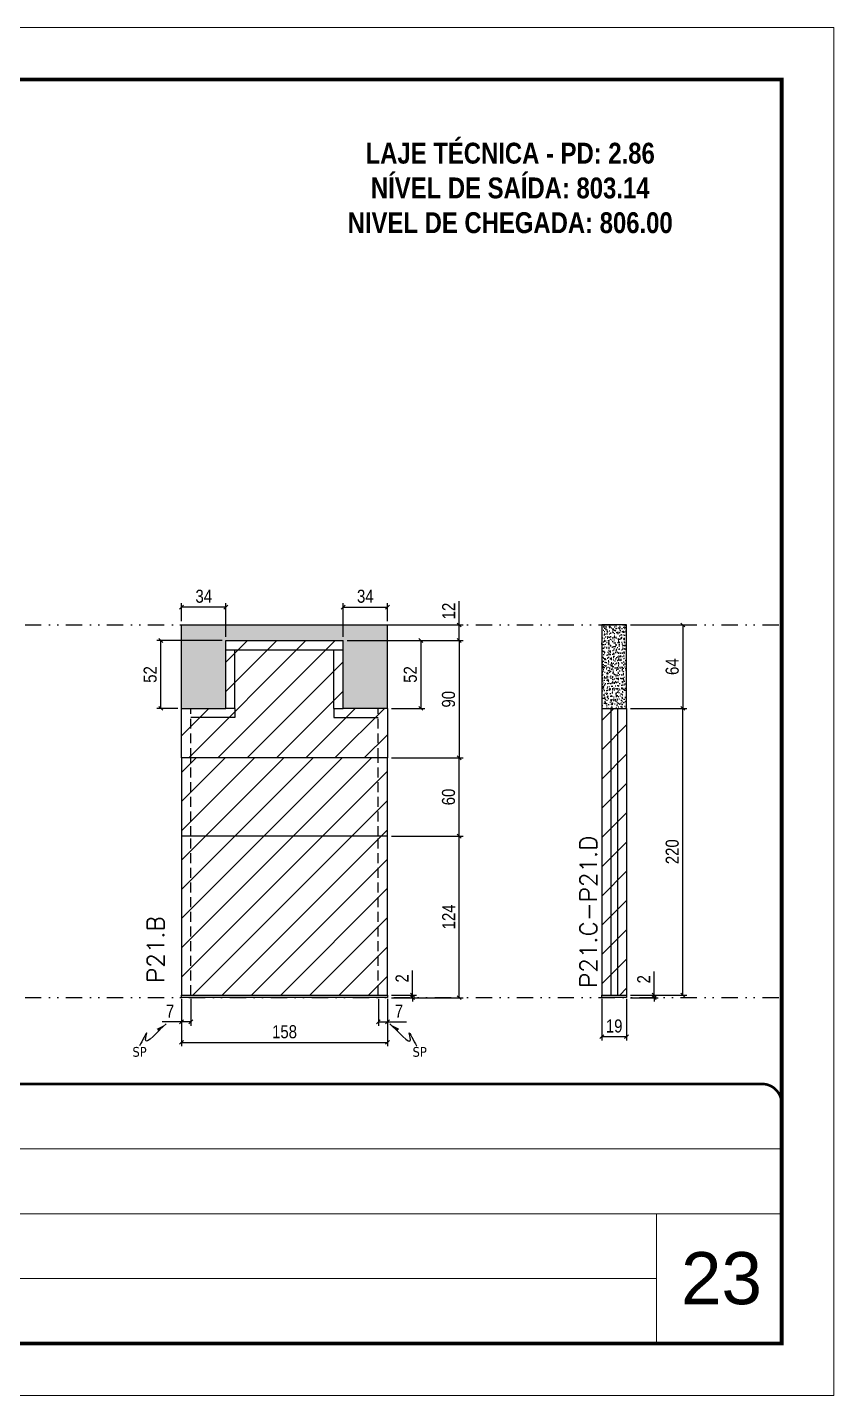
# Model space of a CAD drawing. Extents: x 808 to 7089, y -98 to 17032.
# Drawn here: x 4858 to 5477, y 10240 to 11290 of the extents above; entities that cross this region are included whole.
import ezdxf

# ---------------------------------------------------------------- set-up
doc = ezdxf.new("R2010")
doc.units = 0
for name, pattern in [('CONTINUO', [0]), ('DASHED', [0.75, 0.5, -0.25]), ('DIVIDE2', [0.625, 0.25, -0.125, 0, -0.125, 0, -0.125]), ('HIDDEN', [0.375, 0.25, -0.125])]:
    doc.linetypes.add(name, pattern=pattern)
for name, color, linetype, lineweight in [('CARIMBO', 255, 'Continuous', 9), ('Folhas', 255, 'Continuous', 9), ('REAPROVEITAMENTO', 251, 'Continuous', 9), ('SARRAFO DE PRESSAO', 251, 'DASHED', 9), ('Texto Seção', 7, 'Continuous', 15)]:
    doc.layers.add(name, color=color, linetype=linetype, lineweight=lineweight)
for name, color, linetype in [('COTA', 241, 'Continuous'), ('NOMENCLATURA', 7, 'Continuous'), ('Nível', 160, 'Continuous'), ('Painéis', 200, 'Continuous'), ('SARR_2.2x7', 40, 'Continuous'), ('Sarrafo de Pressão', 42, 'HIDDEN'), ('texto', 7, 'Continuous')]:
    doc.layers.add(name, color=color, linetype=linetype)
doc.styles.add('ARIAL', font='arial.ttf')
doc.styles.add('COTA TECNICA', font='techl___.ttf', dxfattribs={"height": 10})
doc.styles.add('COTA TECNICA-50', font='techl___.ttf', dxfattribs={"height": 10})
doc.styles.add('REGUA-120', font='ROMANS.shx', dxfattribs={"height": 15})
doc.styles.add('ROMANC', font='techb___.ttf', dxfattribs={"height": 2.5})
doc.styles.get("Standard").update_dxf_attribs({"font": 'arial.ttf'})
doc.dimstyles.new('COTA PAINEL-50', dxfattribs={"dimtxt": 10, "dimasz": 3, "dimexe": 3, "dimexo": 3, "dimgap": 3, "dimtad": 1, "dimdec": 1, "dimzin": 12, "dimdsep": 46, "dimtxsty": 'COTA TECNICA-50', "dimblk1": 'OBLIQUE', "dimblk2": 'OBLIQUE', "dimsah": 1, "dimcen": 0.9, "dimclrd": 4, "dimclre": 4, "dimclrt": 240, "dimadec": 1, "dimazin": 3, "dimtfac": 1, "dimtdec": 1, "dimtmove": 0, "dimatfit": 3, "dimfxl": 1, "dimtolj": 1, "dimtzin": 12, "dimarcsym": 0})
doc.dimstyles.new('PAINEL', dxfattribs={"dimtxt": 10, "dimasz": 3, "dimexe": 3, "dimexo": 3, "dimgap": 3, "dimtad": 1, "dimdec": 1, "dimzin": 12, "dimdsep": 46, "dimtxsty": 'COTA TECNICA', "dimblk1": 'OBLIQUE', "dimblk2": 'OBLIQUE', "dimsah": 1, "dimcen": 0.9, "dimclrd": 4, "dimclre": 4, "dimclrt": 240, "dimadec": 1, "dimazin": 3, "dimtfac": 1, "dimtdec": 1, "dimtmove": 0, "dimatfit": 3, "dimfxl": 1, "dimtolj": 1, "dimtzin": 12, "dimarcsym": 0})
doc.dimstyles.get("Standard").update_dxf_attribs({"dimtxt": 0.18, "dimasz": 0.18, "dimexe": 0.18, "dimexo": 0.0625, "dimgap": 0.09, "dimtad": 0, "dimtih": 1, "dimtoh": 1, "dimdec": 4, "dimzin": 0, "dimdsep": 46, "dimtxsty": 'Standard', "dimcen": 0.09, "dimadec": 0, "dimazin": 0, "dimtfac": 1, "dimtdec": 4, "dimtofl": 0, "dimtmove": 0, "dimatfit": 3, "dimfxl": 1, "dimtolj": 1, "dimtzin": 0, "dimarcsym": 0})

# ---------------------------------------------------------------- blocks, each defined once
blk = doc.blocks.new('9999999999')
at = {"color": 30, "linetype": 'CONTINUO'}
for p, q in [((98564.6, 34379.6), (99584, 34379.6)), ((98564.6, 34329.8), (99488, 34329.8)), ((99584, 34329.8), (99488, 34329.8)), ((99488, 34329.8), (99488, 34230.2)), ((98564.6, 34280), (99488, 34280))]:
    blk.add_line(p, q, dxfattribs=at)
at = {"color": 30, "linetype": 'CONTINUO', "const_width": 2}
blk.add_lwpolyline([(99584, 34230.2), (99584, 34414.4, 0.414214), (99569, 34429.4), (98229, 34429.4, 0.414214), (98214, 34414.4), (98214, 34245.2, 0.414214), (98229, 34230.2), (99584, 34230.2)], format="xyb", dxfattribs=at)
at = {"layer": 'Folhas'}
blk.add_lwpolyline([(98139, 34190.2), (99624, 34190.2), (99624, 35240.2), (98139, 35240.2)], close=True, dxfattribs=at)
at = {"layer": 'Folhas', "color": 30, "const_width": 3}
blk.add_lwpolyline([(98214, 34230.2), (99584, 34230.2), (99584, 35200.2), (98214, 35200.2)], close=True, dxfattribs=at)
blk = doc.blocks.new('_Oblique')
at = {"color": 0, "linetype": 'ByBlock', "lineweight": -2}
blk.add_line((-0.5, -0.5), (0.5, 0.5), dxfattribs=at)
blk = doc.blocks.new('*D726')
at = {"layer": 'COTA', "color": 4, "lineweight": -2, "transparency": 16777216}
for p, q in [((4976.2, 10544), (4976.2, 10507.7)), ((5134.2, 10544), (5134.2, 10507.7)), ((4976.2, 10510.7), (5134.2, 10510.7))]:
    blk.add_line(p, q, dxfattribs=at)
at = {"layer": 'Defpoints', "color": 0, "transparency": 16777216}
for p in [(4976.2, 10547), (5134.2, 10547), (5134.2, 10510.7)]:
    blk.add_point(p, dxfattribs=at)
at = {"layer": 'COTA', "color": 4, "lineweight": -2, "transparency": 16777216, "xscale": 3, "yscale": 3, "zscale": 3, "rotation": 180}
blk.add_blockref('_Oblique', (4976.2, 10510.7), dxfattribs=at)
at = {"layer": 'COTA', "color": 4, "lineweight": -2, "transparency": 16777216, "xscale": 3, "yscale": 3, "zscale": 3}
blk.add_blockref('_Oblique', (5134.2, 10510.7), dxfattribs=at)
at = {"layer": 'COTA', "color": 240, "transparency": 16777216, "insert": (5055.2, 10518.8), "char_height": 10, "attachment_point": 5, "style": 'COTA TECNICA'}
blk.add_mtext('\\A1;158', dxfattribs=at)
blk = doc.blocks.new('*D727')
at = {"layer": 'COTA', "color": 4, "lineweight": -2, "transparency": 16777216}
for p, q in [((4976.2, 10542), (4976.2, 10523.5)), ((4983.2, 10544), (4983.2, 10523.5)), ((4976.2, 10526.5), (4961.4, 10526.5)), ((4983.2, 10526.5), (4976.2, 10526.5))]:
    blk.add_line(p, q, dxfattribs=at)
at = {"layer": 'Defpoints', "color": 0, "transparency": 16777216}
for p in [(4976.2, 10545), (4983.2, 10547), (4976.2, 10526.5)]:
    blk.add_point(p, dxfattribs=at)
at = {"layer": 'COTA', "color": 4, "lineweight": -2, "transparency": 16777216, "xscale": 3, "yscale": 3, "zscale": 3, "rotation": 180}
blk.add_blockref('_Oblique', (4976.2, 10526.5), dxfattribs=at)
at = {"layer": 'COTA', "color": 4, "lineweight": -2, "transparency": 16777216, "xscale": 3, "yscale": 3, "zscale": 3}
blk.add_blockref('_Oblique', (4983.2, 10526.5), dxfattribs=at)
at = {"layer": 'COTA', "color": 240, "transparency": 16777216, "insert": (4967.3, 10534.6), "char_height": 10, "attachment_point": 5, "style": 'COTA TECNICA-50'}
blk.add_mtext('\\A1;7', dxfattribs=at)
blk = doc.blocks.new('*D728')
at = {"layer": 'COTA', "color": 4, "lineweight": -2, "transparency": 16777216}
for p, q in [((5127.2, 10544), (5127.2, 10523.5)), ((5134.2, 10542), (5134.2, 10523.5)), ((5127.2, 10526.5), (5134.2, 10526.5)), ((5134.2, 10526.5), (5148.9, 10526.5))]:
    blk.add_line(p, q, dxfattribs=at)
at = {"layer": 'Defpoints', "color": 0, "transparency": 16777216}
for p in [(5127.2, 10547), (5134.2, 10545), (5134.2, 10526.5)]:
    blk.add_point(p, dxfattribs=at)
at = {"layer": 'COTA', "color": 4, "lineweight": -2, "transparency": 16777216, "xscale": 3, "yscale": 3, "zscale": 3, "rotation": 180}
blk.add_blockref('_Oblique', (5127.2, 10526.5), dxfattribs=at)
at = {"layer": 'COTA', "color": 4, "lineweight": -2, "transparency": 16777216, "xscale": 3, "yscale": 3, "zscale": 3}
blk.add_blockref('_Oblique', (5134.2, 10526.5), dxfattribs=at)
at = {"layer": 'COTA', "color": 240, "transparency": 16777216, "insert": (5143, 10534.6), "char_height": 10, "attachment_point": 5, "style": 'COTA TECNICA-50'}
blk.add_mtext('\\A1;7', dxfattribs=at)
blk = doc.blocks.new('*D729')
at = {"layer": 'COTA', "color": 4, "linetype": 'ByBlock', "lineweight": -2, "transparency": 16777216}
for p, q in [((5137.2, 10669), (5192.2, 10669)), ((5189.2, 10545), (5189.2, 10669)), ((5137.2, 10545), (5192.2, 10545))]:
    blk.add_line(p, q, dxfattribs=at)
at = {"layer": 'Defpoints', "color": 0, "linetype": 'ByBlock', "transparency": 16777216}
for p in [(5134.2, 10669), (5189.2, 10669), (5134.2, 10545)]:
    blk.add_point(p, dxfattribs=at)
at = {"layer": 'COTA', "color": 4, "linetype": 'ByBlock', "lineweight": -2, "transparency": 16777216, "xscale": 3, "yscale": 3, "zscale": 3}
for p, rotation in [((5189.2, 10669), 90), ((5189.2, 10545), 270)]:
    blk.add_blockref('_Oblique', p, dxfattribs=dict(at, rotation=rotation))
at = {"layer": 'COTA', "color": 240, "linetype": 'ByBlock', "transparency": 16777216, "insert": (5181.2, 10607), "char_height": 10, "attachment_point": 5, "rotation": 90, "style": 'COTA TECNICA'}
blk.add_mtext('\\A1;124', dxfattribs=at)
blk = doc.blocks.new('*D730')
at = {"layer": 'COTA', "color": 4, "lineweight": -2, "transparency": 16777216}
for p, q in [((5153.4, 10547), (5153.4, 10565.8)), ((5137.2, 10547), (5156.4, 10547)), ((5137.2, 10545), (5156.4, 10545)), ((5153.4, 10545), (5153.4, 10547)), ((5153.4, 10545), (5153.4, 10542))]:
    blk.add_line(p, q, dxfattribs=at)
at = {"layer": 'Defpoints', "color": 0, "transparency": 16777216}
for p in [(5134.2, 10547), (5134.2, 10545), (5153.4, 10545)]:
    blk.add_point(p, dxfattribs=at)
at = {"layer": 'COTA', "color": 4, "lineweight": -2, "transparency": 16777216, "xscale": 3, "yscale": 3, "zscale": 3}
for p, rotation in [((5153.4, 10547), 270), ((5153.4, 10545), 90)]:
    blk.add_blockref('_Oblique', p, dxfattribs=dict(at, rotation=rotation))
at = {"layer": 'COTA', "color": 240, "transparency": 16777216, "insert": (5145.4, 10559.8), "char_height": 10, "attachment_point": 5, "rotation": 90, "style": 'COTA TECNICA-50'}
blk.add_mtext('\\A1;2', dxfattribs=at)
blk = doc.blocks.new('*D731')
at = {"layer": 'COTA', "color": 4, "linetype": 'ByBlock', "lineweight": -2, "transparency": 16777216}
for p, q in [((5137.2, 10669), (5192.2, 10669)), ((5189.2, 10545), (5189.2, 10669)), ((5137.2, 10545), (5192.2, 10545))]:
    blk.add_line(p, q, dxfattribs=at)
at = {"layer": 'Defpoints', "color": 0, "linetype": 'ByBlock', "transparency": 16777216}
for p in [(5134.2, 10669), (5189.2, 10669), (5134.2, 10545)]:
    blk.add_point(p, dxfattribs=at)
at = {"layer": 'COTA', "color": 4, "linetype": 'ByBlock', "lineweight": -2, "transparency": 16777216, "xscale": 3, "yscale": 3, "zscale": 3}
for p, rotation in [((5189.2, 10669), 90), ((5189.2, 10545), 270)]:
    blk.add_blockref('_Oblique', p, dxfattribs=dict(at, rotation=rotation))
at = {"layer": 'COTA', "color": 240, "linetype": 'ByBlock', "transparency": 16777216, "insert": (5181.2, 10607), "char_height": 10, "attachment_point": 5, "rotation": 90, "style": 'COTA TECNICA'}
blk.add_mtext('\\A1;124', dxfattribs=at)
blk = doc.blocks.new('*D732')
at = {"layer": 'COTA', "color": 4, "lineweight": -2, "transparency": 16777216}
for p, q in [((5298.7, 10544), (5298.7, 10512.1)), ((5317.7, 10544), (5317.7, 10512.1)), ((5298.7, 10515.1), (5317.7, 10515.1))]:
    blk.add_line(p, q, dxfattribs=at)
at = {"layer": 'Defpoints', "color": 0, "transparency": 16777216}
for p in [(5298.7, 10547), (5317.7, 10547), (5317.7, 10515.1)]:
    blk.add_point(p, dxfattribs=at)
at = {"layer": 'COTA', "color": 4, "lineweight": -2, "transparency": 16777216, "xscale": 3, "yscale": 3, "zscale": 3, "rotation": 180}
blk.add_blockref('_Oblique', (5298.7, 10515.1), dxfattribs=at)
at = {"layer": 'COTA', "color": 4, "lineweight": -2, "transparency": 16777216, "xscale": 3, "yscale": 3, "zscale": 3}
blk.add_blockref('_Oblique', (5317.7, 10515.1), dxfattribs=at)
at = {"layer": 'COTA', "color": 240, "transparency": 16777216, "insert": (5308.2, 10523.2), "char_height": 10, "attachment_point": 5, "style": 'COTA TECNICA'}
blk.add_mtext('\\A1;19', dxfattribs=at)
blk = doc.blocks.new('*D733')
at = {"layer": 'COTA', "color": 4, "lineweight": -2, "transparency": 16777216}
for p, q in [((5338.9, 10547), (5338.9, 10565.1)), ((5320.7, 10547), (5341.9, 10547)), ((5320.7, 10545), (5341.9, 10545)), ((5338.9, 10545), (5338.9, 10547)), ((5338.9, 10545), (5338.9, 10542))]:
    blk.add_line(p, q, dxfattribs=at)
at = {"layer": 'Defpoints', "color": 0, "transparency": 16777216}
for p in [(5317.7, 10547), (5317.7, 10545), (5338.9, 10547)]:
    blk.add_point(p, dxfattribs=at)
at = {"layer": 'COTA', "color": 4, "lineweight": -2, "transparency": 16777216, "xscale": 3, "yscale": 3, "zscale": 3}
for p, rotation in [((5338.9, 10547), 270), ((5338.9, 10545), 90)]:
    blk.add_blockref('_Oblique', p, dxfattribs=dict(at, rotation=rotation))
at = {"layer": 'COTA', "color": 240, "transparency": 16777216, "insert": (5330.9, 10559.1), "char_height": 10, "attachment_point": 5, "rotation": 90, "style": 'COTA TECNICA-50'}
blk.add_mtext('\\A1;2', dxfattribs=at)
blk = doc.blocks.new('*D755')
at = {"layer": 'COTA', "color": 4, "linetype": 'ByBlock', "lineweight": -2, "transparency": 16777216}
for p, q in [((5320.7, 10831), (5363.9, 10831)), ((5360.9, 10831), (5360.9, 10767)), ((5320.7, 10767), (5363.9, 10767))]:
    blk.add_line(p, q, dxfattribs=at)
at = {"layer": 'Defpoints', "color": 0, "linetype": 'ByBlock', "transparency": 16777216}
for p in [(5317.7, 10831), (5317.7, 10767), (5360.9, 10767)]:
    blk.add_point(p, dxfattribs=at)
at = {"layer": 'COTA', "color": 4, "linetype": 'ByBlock', "lineweight": -2, "transparency": 16777216, "xscale": 3, "yscale": 3, "zscale": 3}
for p, rotation in [((5360.9, 10831), 90), ((5360.9, 10767), 270)]:
    blk.add_blockref('_Oblique', p, dxfattribs=dict(at, rotation=rotation))
at = {"layer": 'COTA', "color": 240, "linetype": 'ByBlock', "transparency": 16777216, "insert": (5352.8, 10799), "char_height": 10, "attachment_point": 5, "rotation": 90, "style": 'COTA TECNICA'}
blk.add_mtext('\\A1;64', dxfattribs=at)
blk = doc.blocks.new('*D756')
at = {"layer": 'COTA', "color": 4, "lineweight": -2, "transparency": 16777216}
for p, q in [((5320.7, 10767), (5363.9, 10767)), ((5360.9, 10547), (5360.9, 10767)), ((5320.7, 10547), (5363.9, 10547))]:
    blk.add_line(p, q, dxfattribs=at)
at = {"layer": 'Defpoints', "color": 0, "transparency": 16777216}
for p in [(5317.7, 10767), (5360.9, 10767), (5317.7, 10547)]:
    blk.add_point(p, dxfattribs=at)
at = {"layer": 'COTA', "color": 4, "lineweight": -2, "transparency": 16777216, "xscale": 3, "yscale": 3, "zscale": 3}
for p, rotation in [((5360.9, 10767), 90), ((5360.9, 10547), 270)]:
    blk.add_blockref('_Oblique', p, dxfattribs=dict(at, rotation=rotation))
at = {"layer": 'COTA', "color": 240, "transparency": 16777216, "insert": (5352.8, 10657), "char_height": 10, "attachment_point": 5, "rotation": 90, "style": 'COTA TECNICA-50'}
blk.add_mtext('\\A1;220', dxfattribs=at)
blk = doc.blocks.new('*D734')
at = {"layer": 'COTA', "color": 4, "lineweight": -2, "transparency": 16777216}
for p, q in [((5189.2, 10831), (5189.2, 10849.3)), ((5103.2, 10831), (5192.2, 10831)), ((5189.2, 10819), (5189.2, 10831)), ((5137.2, 10819), (5192.2, 10819))]:
    blk.add_line(p, q, dxfattribs=at)
at = {"layer": 'Defpoints', "color": 0, "transparency": 16777216}
for p in [(5100.2, 10831), (5189.2, 10831), (5134.2, 10819)]:
    blk.add_point(p, dxfattribs=at)
at = {"layer": 'COTA', "color": 4, "lineweight": -2, "transparency": 16777216, "xscale": 3, "yscale": 3, "zscale": 3}
for p, rotation in [((5189.2, 10831), 90), ((5189.2, 10819), 270)]:
    blk.add_blockref('_Oblique', p, dxfattribs=dict(at, rotation=rotation))
at = {"layer": 'COTA', "color": 240, "transparency": 16777216, "insert": (5181.2, 10841.7), "char_height": 10, "attachment_point": 5, "rotation": 90, "style": 'COTA TECNICA-50'}
blk.add_mtext('\\A1;12', dxfattribs=at)
blk = doc.blocks.new('*D735')
at = {"layer": 'COTA', "color": 4, "lineweight": -2, "transparency": 16777216}
for p, q in [((5137.2, 10819), (5192.2, 10819)), ((5189.2, 10819), (5189.2, 10729)), ((5137.2, 10729), (5192.2, 10729))]:
    blk.add_line(p, q, dxfattribs=at)
at = {"layer": 'Defpoints', "color": 0, "transparency": 16777216}
for p in [(5134.2, 10819), (5134.2, 10729), (5189.2, 10729)]:
    blk.add_point(p, dxfattribs=at)
at = {"layer": 'COTA', "color": 4, "lineweight": -2, "transparency": 16777216, "xscale": 3, "yscale": 3, "zscale": 3}
for p, rotation in [((5189.2, 10819), 90), ((5189.2, 10729), 270)]:
    blk.add_blockref('_Oblique', p, dxfattribs=dict(at, rotation=rotation))
at = {"layer": 'COTA', "color": 240, "transparency": 16777216, "insert": (5181.1, 10774), "char_height": 10, "attachment_point": 5, "rotation": 90, "style": 'COTA TECNICA-50'}
blk.add_mtext('\\A1;90', dxfattribs=at)
blk = doc.blocks.new('*D736')
at = {"layer": 'COTA', "color": 4, "lineweight": -2, "transparency": 16777216}
for p, q in [((4976.2, 10834), (4976.2, 10847.7)), ((5010.2, 10822), (5010.2, 10847.7)), ((5010.2, 10844.7), (4976.2, 10844.7))]:
    blk.add_line(p, q, dxfattribs=at)
at = {"layer": 'Defpoints', "color": 0, "transparency": 16777216}
for p in [(4976.2, 10844.7), (4976.2, 10831), (5010.2, 10819)]:
    blk.add_point(p, dxfattribs=at)
at = {"layer": 'COTA', "color": 4, "lineweight": -2, "transparency": 16777216, "xscale": 3, "yscale": 3, "zscale": 3, "rotation": 180}
blk.add_blockref('_Oblique', (4976.2, 10844.7), dxfattribs=at)
at = {"layer": 'COTA', "color": 4, "lineweight": -2, "transparency": 16777216, "xscale": 3, "yscale": 3, "zscale": 3}
blk.add_blockref('_Oblique', (5010.2, 10844.7), dxfattribs=at)
at = {"layer": 'COTA', "color": 240, "transparency": 16777216, "insert": (4993.2, 10853), "char_height": 10, "attachment_point": 5, "style": 'COTA TECNICA'}
blk.add_mtext('\\A1;34', dxfattribs=at)
blk = doc.blocks.new('*D737')
at = {"layer": 'COTA', "color": 4, "lineweight": -2, "transparency": 16777216}
for p, q in [((5137.2, 10729), (5192.2, 10729)), ((5189.2, 10669), (5189.2, 10729)), ((5137.2, 10669), (5192.2, 10669))]:
    blk.add_line(p, q, dxfattribs=at)
at = {"layer": 'Defpoints', "color": 0, "transparency": 16777216}
for p in [(5134.2, 10729), (5189.2, 10729), (5134.2, 10669)]:
    blk.add_point(p, dxfattribs=at)
at = {"layer": 'COTA', "color": 4, "lineweight": -2, "transparency": 16777216, "xscale": 3, "yscale": 3, "zscale": 3}
for p, rotation in [((5189.2, 10729), 90), ((5189.2, 10669), 270)]:
    blk.add_blockref('_Oblique', p, dxfattribs=dict(at, rotation=rotation))
at = {"layer": 'COTA', "color": 240, "transparency": 16777216, "insert": (5181.1, 10699), "char_height": 10, "attachment_point": 5, "rotation": 90, "style": 'COTA TECNICA'}
blk.add_mtext('\\A1;60', dxfattribs=at)
blk = doc.blocks.new('*D757')
at = {"layer": 'COTA', "color": 4, "lineweight": -2, "transparency": 16777216}
for p, q in [((5007.2, 10819), (4957.2, 10819)), ((4960.2, 10767), (4960.2, 10819)), ((4973.2, 10767), (4957.2, 10767))]:
    blk.add_line(p, q, dxfattribs=at)
at = {"layer": 'Defpoints', "color": 0, "transparency": 16777216}
for p in [(4960.2, 10819), (5010.2, 10819), (4976.2, 10767)]:
    blk.add_point(p, dxfattribs=at)
at = {"layer": 'COTA', "color": 4, "lineweight": -2, "transparency": 16777216, "xscale": 3, "yscale": 3, "zscale": 3}
for p, rotation in [((4960.2, 10819), 90), ((4960.2, 10767), 270)]:
    blk.add_blockref('_Oblique', p, dxfattribs=dict(at, rotation=rotation))
at = {"layer": 'COTA', "color": 240, "transparency": 16777216, "insert": (4952.1, 10793), "char_height": 10, "attachment_point": 5, "rotation": 90, "style": 'COTA TECNICA'}
blk.add_mtext('\\A1;52', dxfattribs=at)
blk = doc.blocks.new('*D758')
at = {"layer": 'COTA', "color": 4, "lineweight": -2, "transparency": 16777216}
for p, q in [((5103.2, 10819), (5162.9, 10819)), ((5159.9, 10819), (5159.9, 10767)), ((5137.2, 10767), (5162.9, 10767))]:
    blk.add_line(p, q, dxfattribs=at)
at = {"layer": 'Defpoints', "color": 0, "transparency": 16777216}
for p in [(5100.2, 10819), (5134.2, 10767), (5159.9, 10767)]:
    blk.add_point(p, dxfattribs=at)
at = {"layer": 'COTA', "color": 4, "lineweight": -2, "transparency": 16777216, "xscale": 3, "yscale": 3, "zscale": 3}
for p, rotation in [((5159.9, 10819), 90), ((5159.9, 10767), 270)]:
    blk.add_blockref('_Oblique', p, dxfattribs=dict(at, rotation=rotation))
at = {"layer": 'COTA', "color": 240, "transparency": 16777216, "insert": (5151.8, 10793), "char_height": 10, "attachment_point": 5, "rotation": 90, "style": 'COTA TECNICA'}
blk.add_mtext('\\A1;52', dxfattribs=at)
blk = doc.blocks.new('*D759')
at = {"layer": 'COTA', "color": 4, "lineweight": -2, "transparency": 16777216}
for p, q in [((5100.2, 10822), (5100.2, 10847.7)), ((5134.2, 10834), (5134.2, 10847.7)), ((5100.2, 10844.7), (5134.2, 10844.7))]:
    blk.add_line(p, q, dxfattribs=at)
at = {"layer": 'Defpoints', "color": 0, "transparency": 16777216}
for p in [(5134.2, 10844.7), (5134.2, 10831), (5100.2, 10819)]:
    blk.add_point(p, dxfattribs=at)
at = {"layer": 'COTA', "color": 4, "lineweight": -2, "transparency": 16777216, "xscale": 3, "yscale": 3, "zscale": 3, "rotation": 180}
blk.add_blockref('_Oblique', (5100.2, 10844.7), dxfattribs=at)
at = {"layer": 'COTA', "color": 4, "lineweight": -2, "transparency": 16777216, "xscale": 3, "yscale": 3, "zscale": 3}
blk.add_blockref('_Oblique', (5134.2, 10844.7), dxfattribs=at)
at = {"layer": 'COTA', "color": 240, "transparency": 16777216, "insert": (5117.2, 10853), "char_height": 10, "attachment_point": 5, "style": 'COTA TECNICA'}
blk.add_mtext('\\A1;34', dxfattribs=at)

msp = doc.modelspace()

# ---------------------------------------------------------------- hatches: boundary and pattern name
at = {"layer": 'COTA', "linetype": 'ByBlock'}
h = msp.add_hatch(dxfattribs=at)
h.set_pattern_fill('AR-CONC', color=256, scale=0.03)
h.set_pattern_definition([(50, (-3493.925, 6719.023), (5.46554, -0.4781726), [0.5715, -6.2865]), (355, (-3493.925, 6719.023), (-1.0573026, 5.7317054), [0.4572, -5.0292175]), (100.451445, (-3493.4696, 6718.983), (4.4082374, 5.2535326), [0.4857003, -5.3427073]), (46.1842, (-3493.925, 6720.547), (8.132371, -1.26127), [0.85725, -9.42975]), (96.63556, (-3493.247, 6720.442), (7.122124, 7.422784), [0.728551, -8.014068]), (351.18415, (-3493.925, 6720.547), (7.122124, 7.422784), [0.685799, -7.543792]), (21, (-3493.163, 6720.166), (4.5484317, -3.067956), [0.5715, -6.2865]), (326, (-3493.163, 6720.166), (1.854061, 5.525639), [0.4572, -5.0292]), (71.451445, (-3492.784, 6719.9104), (6.4024926, 2.457683), [0.4857003, -5.342698]), (37.5, (-3493.925, 6719.023), (0.0926581, 2.53665117), [0, -4.96824, 0, -5.1054, 0, -5.04825]), (7.5, (-3493.925, 6719.023), (2.0045899, 3.00541724), [0, -2.91084, 0, -4.85394, 0, -1.92405]), (327.5, (-3495.6243, 6719.023), (4.06771786, -0.1718623), [0, -1.905, 0, -5.9436, 0, -7.8867]), (317.5, (-3496.3863, 6719.023), (4.4438754, 0.7627947), [0, -2.4765, 0, -3.94716, 0, -5.6007])])
h.paths.add_polyline_path([(5010.16, 10819.02), (5100.16, 10819.02), (5100.16, 10767.02), (5134.16, 10767.02), (5134.16, 10831.02), (4976.16, 10831.02), (4976.16, 10767.02), (5010.16, 10767.02)])
h = msp.add_hatch(dxfattribs=at)
h.set_pattern_fill('AR-CONC', color=256, scale=0.03)
h.set_pattern_definition([(50, (-3790.463, 6683.047), (5.46554, -0.4781726), [0.5715, -6.2865]), (355, (-3790.463, 6683.047), (-1.0573026, 5.7317054), [0.4572, -5.0292175]), (100.451445, (-3790.0075, 6683.007), (4.4082374, 5.2535326), [0.4857003, -5.3427073]), (46.1842, (-3790.463, 6684.571), (8.132371, -1.26127), [0.85725, -9.42975]), (96.63556, (-3789.785, 6684.466), (7.122124, 7.422784), [0.728551, -8.014068]), (351.18415, (-3790.463, 6684.571), (7.122124, 7.422784), [0.685799, -7.543792]), (21, (-3789.701, 6684.19), (4.5484317, -3.067956), [0.5715, -6.2865]), (326, (-3789.701, 6684.19), (1.854061, 5.525639), [0.4572, -5.0292]), (71.451445, (-3789.322, 6683.9343), (6.4024926, 2.457683), [0.4857003, -5.342698]), (37.5, (-3790.463, 6683.047), (0.0926581, 2.53665117), [0, -4.96824, 0, -5.1054, 0, -5.04825]), (7.5, (-3790.463, 6683.047), (2.0045899, 3.00541724), [0, -2.91084, 0, -4.85394, 0, -1.92405]), (327.5, (-3792.1622, 6683.047), (4.06771786, -0.1718623), [0, -1.905, 0, -5.9436, 0, -7.8867]), (317.5, (-3792.9242, 6683.047), (4.4438754, 0.7627947), [0, -2.4765, 0, -3.94716, 0, -5.6007])])
h.paths.add_polyline_path([(5317.66, 10831.04), (5298.66, 10831.04), (5298.66, 10767.02), (5317.66, 10767.02)])
at = {"layer": 'REAPROVEITAMENTO'}
h = msp.add_hatch(dxfattribs=at)
h.set_pattern_fill('ANSI31', color=256, scale=5)
h.paths.add_polyline_path([(5134.16, 10767.02), (5100.16, 10767.02), (5100.16, 10819.02), (5010.16, 10819.02), (5010.16, 10767.02), (4976.16, 10767.02), (4976.16, 10729.02), (5134.16, 10729.02)])
at = {"layer": 'REAPROVEITAMENTO', "linetype": 'ByBlock'}
h = msp.add_hatch(dxfattribs=at)
h.set_pattern_fill('ANSI31', color=256, scale=5, style=2)
h.set_pattern_definition([(45, (1712.485, 1446.612), (-11.22532, 11.22532), [])])
h.paths.add_polyline_path([(5317.66, 10547.02), (5317.66, 10767.02), (5298.66, 10767.02), (5298.66, 10547.02)])
h = msp.add_hatch(dxfattribs=at)
h.set_pattern_fill('ANSI31', color=256, scale=5, style=2)
h.set_pattern_definition([(45, (1385.987, 1492.612), (-11.22532, 11.22532), [])])
h.paths.add_polyline_path([(5134.16, 10729.02), (4976.16, 10729.02), (4976.16, 10547.02), (5134.16, 10547.02)])

# ---------------------------------------------------------------- linework, layer by layer
at = {"layer": 'COTA', "linetype": 'ByBlock'}
for p, q in [((4976.16, 10831.02), (4976.16, 10831.02)), ((4976.16, 10767.02), (4976.16, 10831.02)), ((4976.16, 10831.02), (5134.16, 10831.02)), ((5134.16, 10767.02), (5134.16, 10831.02))]:
    msp.add_line(p, q, dxfattribs=at)
msp.add_lwpolyline([(5298.66, 10767.02), (5317.66, 10767.02), (5317.66, 10831.04), (5298.66, 10831.04)], close=True, dxfattribs=at)
at = {"layer": 'Nível', "color": 4, "linetype": 'DIVIDE2', "ltscale": 50}
for p, q in [((4415.71, 10831.02), (5436.67, 10831.02)), ((4415.71, 10545.02), (5436.67, 10545.02))]:
    msp.add_line(p, q, dxfattribs=at)
at = {"layer": 'Painéis'}
for p, q in [((5010.16, 10767.02), (5010.16, 10819.02)), ((5010.16, 10819.02), (5100.16, 10819.02)), ((5100.16, 10767.02), (5100.16, 10819.02)), ((4976.16, 10729.02), (4976.16, 10767.02)), ((4976.16, 10767.02), (5010.16, 10767.02)), ((5134.16, 10767.02), (5100.16, 10767.02)), ((5134.16, 10767.02), (5134.16, 10729.02)), ((5298.66, 10767.02), (5298.66, 10547.02)), ((5298.66, 10767.02), (5317.66, 10767.02)), ((5317.66, 10767.02), (5317.66, 10547.02)), ((5134.16, 10669.02), (4976.16, 10669.02)), ((5298.66, 10547.02), (5317.66, 10547.02)), ((5298.66, 10547.02), (5317.66, 10547.02)), ((5298.66, 10545.02), (5298.66, 10547.02)), ((5317.66, 10545.02), (5298.66, 10545.02)), ((5317.66, 10547.02), (5317.66, 10545.02))]:
    msp.add_line(p, q, dxfattribs=at)
msp.add_lwpolyline([(5134.16, 10669.02), (5134.16, 10729.02), (4976.16, 10729.02), (4976.16, 10669.02)], dxfattribs=at)
for points in [[(5134.16, 10669.02), (4976.16, 10669.02), (4976.16, 10547.02), (5134.16, 10547.02)], [(5134.16, 10545.02), (4976.16, 10545.02), (4976.16, 10547.02), (5134.16, 10547.02)]]:
    msp.add_lwpolyline(points, close=True, dxfattribs=at)
at = {"layer": 'SARR_2.2x7'}
for p, q in [((5010.16, 10812.02), (5100.16, 10812.02)), ((5017.16, 10767.02), (5017.16, 10812.02)), ((5093.16, 10767.02), (5093.16, 10812.02)), ((5017.16, 10767.02), (5010.16, 10767.02)), ((5017.16, 10767.02), (5017.16, 10760.02)), ((5093.16, 10767.02), (5100.16, 10767.02)), ((5093.16, 10767.02), (5093.16, 10760.02)), ((5305.66, 10767.02), (5305.66, 10547.02)), ((5310.66, 10767.02), (5310.66, 10547.02)), ((5017.16, 10760.02), (4983.16, 10760.02)), ((5093.16, 10760.02), (5127.16, 10760.02))]:
    msp.add_line(p, q, dxfattribs=at)
at = {"layer": 'Sarrafo de Pressão', "ltscale": 30}
for p, q in [((4983.16, 10729.02), (4983.16, 10767.02)), ((5127.16, 10729.02), (5127.16, 10767.02)), ((4983.16, 10669.02), (4983.16, 10729.02)), ((5127.16, 10669.02), (5127.16, 10729.02)), ((4983.16, 10547.02), (4983.16, 10669.02)), ((5127.16, 10547.02), (5127.16, 10669.02))]:
    msp.add_line(p, q, dxfattribs=at)

# ---------------------------------------------------------------- block references
at = {"layer": 'SARRAFO DE PRESSAO', "color": 6, "linetype": 'ByBlock'}
msp.add_blockref('9999999999', (-94147.31, -23950.6), dxfattribs=at)

# ---------------------------------------------------------------- texts
at = {"layer": 'CARIMBO', "style": 'ARIAL'}
msp.add_text('23', height=40, dxfattribs=at).set_placement((5359.53, 10309.75))
at = {"layer": 'NOMENCLATURA', "color": 2, "insert": (5228.41, 11227.74), "char_height": 16, "attachment_point": 2, "style": 'ROMANC'}
msp.add_mtext_dynamic_manual_height_columns('\\PLAJE TÉCNICA - PD: 2.86\\PNÍVEL DE SAÍDA: 803.14\\PNIVEL DE CHEGADA: 806.00', width=328.3607, gutter_width=1, heights=[0], dxfattribs=at)
at = {"layer": 'texto', "color": 0, "char_height": 7.5, "attachment_point": 5}
for insert in [(4943.91, 10503.34), (5158.94, 10503.34)]:
    msp.add_mtext('{\\fTahoma|b0|i0|c0|p34;\\C4;SP}', dxfattribs=dict(at, insert=insert))
at = {"layer": 'Texto Seção', "char_height": 13, "width": 285.3299, "attachment_point": 7, "rotation": 90, "style": 'REGUA-120'}
for s, insert in [('P21.C-P21.D', (5294.95, 10552.43)), ('P21.B', (4962.69, 10556.27))]:
    msp.add_mtext(s, dxfattribs=dict(at, insert=insert))

# ---------------------------------------------------------------- dimensions: what is measured, and where the dimension line sits
at = {"layer": 'COTA'}
for base, p1, p2, dimstyle, picture, middle in [((4976.16, 10844.74), (5010.16, 10819.02), (4976.16, 10831.02), 'PAINEL', '*D736', (4993.16, 10852.96)), ((5134.16, 10844.74), (5100.16, 10819.02), (5134.16, 10831.02), 'PAINEL', '*D759', (5117.16, 10852.96)), ((5134.16, 10526.5), (5127.16, 10547.02), (5134.16, 10545.02), 'COTA PAINEL-50', '*D728', (5143.03, 10534.58))]:
    dim = msp.add_linear_dim(base=base, p1=p1, p2=p2, dimstyle=dimstyle, dxfattribs=at)
    dim.commit()
    dim.dimension.update_dxf_attribs({"geometry": picture, "text_midpoint": middle})
for base, p1, p2, angle, dimstyle, picture, middle in [((5189.24, 10831.02), (5134.16, 10819.02), (5100.16, 10831.02), 90, 'COTA PAINEL-50', '*D734', (5181.19, 10841.67)), ((4960.17, 10819.02), (4976.16, 10767.02), (5010.16, 10819.02), 90, 'PAINEL', '*D757', (4952.06, 10793.02)), ((5159.93, 10767.02), (5100.16, 10819.02), (5134.16, 10767.02), 90, 'PAINEL', '*D758', (5151.82, 10793.02)), ((5189.24, 10729.02), (5134.16, 10819.02), (5134.16, 10729.02), 90, 'COTA PAINEL-50', '*D735', (5181.11, 10774.02)), ((5360.87, 10767.02), (5317.66, 10547.02), (5317.66, 10767.02), 90, 'COTA PAINEL-50', '*D756', (5352.77, 10657.02)), ((5189.24, 10729.02), (5134.16, 10669.02), (5134.16, 10729.02), 90, 'PAINEL', '*D737', (5181.14, 10699.02)), ((4976.16, 10526.5), (4983.16, 10547.02), (4976.16, 10545.02), 180, 'COTA PAINEL-50', '*D727', (4967.3, 10534.58))]:
    dim = msp.add_linear_dim(base=base, p1=p1, p2=p2, angle=angle, dimstyle=dimstyle, dxfattribs=at)
    dim.commit()
    dim.dimension.update_dxf_attribs({"geometry": picture, "text_midpoint": middle})
at = {"layer": 'COTA', "linetype": 'ByBlock'}
dim = msp.add_linear_dim(base=(5360.87, 10767.02), p1=(5317.66, 10831.04), p2=(5317.66, 10767.02), angle=90, dimstyle='PAINEL', dxfattribs=at)
dim.commit()
dim.dimension.update_dxf_attribs({"geometry": '*D755', "text_midpoint": (5352.77, 10799.03)})
for picture in ['*D729', '*D731']:
    dim = msp.add_aligned_dim(p1=(5134.16, 10545.02), p2=(5134.16, 10669.02), distance=-55.08, dimstyle='PAINEL', dxfattribs=at)
    dim.commit()
    dim.dimension.update_dxf_attribs({"geometry": picture, "text_midpoint": (5181.17, 10607.02)})
at = {"layer": 'COTA'}
for base, p1, p2, picture, middle in [((5153.42, 10545.02), (5134.16, 10547.02), (5134.16, 10545.02), '*D730', (5153.42, 10559.76)), ((5338.85, 10547.02), (5317.66, 10545.02), (5317.66, 10547.02), '*D733', (5338.85, 10559.07))]:
    dim = msp.add_linear_dim(base=base, p1=p1, p2=p2, angle=90, dimstyle='COTA PAINEL-50', dxfattribs=at)
    dim.commit()
    dim.dimension.update_dxf_attribs({"geometry": picture, "text_midpoint": middle, "dimtype": 160})
for base, p1, p2, picture, middle in [((5134.16, 10510.65), (4976.16, 10547.02), (5134.16, 10547.02), '*D726', (5055.16, 10518.79)), ((5317.66, 10515.12), (5298.66, 10547.02), (5317.66, 10547.02), '*D732', (5308.16, 10523.21))]:
    dim = msp.add_linear_dim(base=base, p1=p1, p2=p2, dimstyle='PAINEL', override={"dimarcsym": 2}, dxfattribs=at)
    dim.commit()
    dim.dimension.update_dxf_attribs({"geometry": picture, "text_midpoint": middle})

# ---------------------------------------------------------------- leaders
at = {"layer": 'COTA', "path_type": 1}
for points in [[(4964.33, 10524.83), (4948.55, 10513), (4949.47, 10517.81), (4943.92, 10508.03)], [(5135.99, 10524.83), (5151.78, 10513), (5150.85, 10517.81), (5156.4, 10508.03)]]:
    msp.add_leader(points, dimstyle='Standard', override={"dimasz": 8}, dxfattribs=at)

doc.saveas('drawing.dxf')
